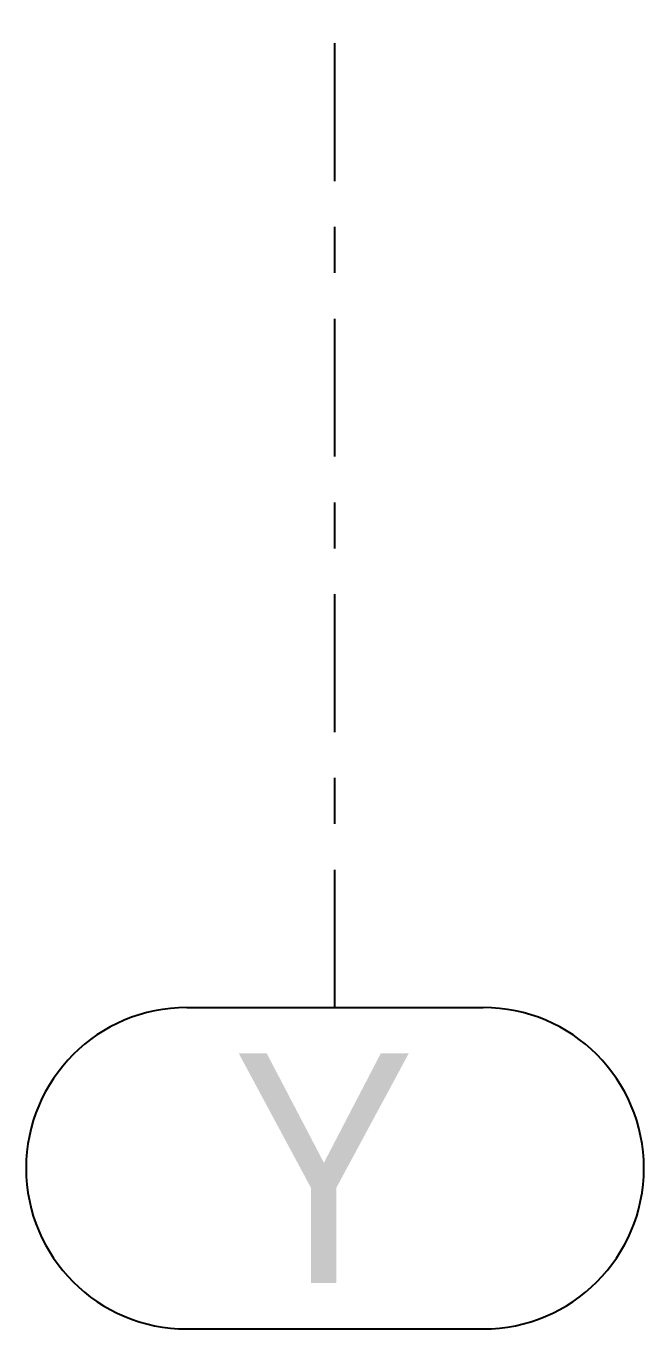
# Model space of a CAD drawing. Header units: millimetres. Extents: x 914 to 1731, y -85 to 465.
# Drawn here: x 970.32 to 983.77, y 336.39 to 364.77 of the extents above; entities that cross this region are included whole.
import ezdxf

# ---------------------------------------------------------------- set-up
doc = ezdxf.new("R2010")
doc.units = ezdxf.units.MM
doc.linetypes.add('XKITLINE00', pattern=[0])
doc.linetypes.add('XKITLINE03', pattern=[6, 3, -1, 1, -1])
doc.layers.add('S033M_GRID-STRUCT', color=1, linetype='Continuous', lineweight=0)
doc.styles.add('ARIAL_', font='arial.ttf')

msp = doc.modelspace()

# ---------------------------------------------------------------- linework, layer by layer
at = {"layer": 'S033M_GRID-STRUCT', "linetype": 'XKITLINE03', "lineweight": 25}
msp.add_line((977.048, 343.392), (977.048, 433.224), dxfattribs=at)
at = {"layer": 'S033M_GRID-STRUCT', "linetype": 'XKITLINE00', "lineweight": 25}
for p, q in [((973.824, 343.392), (980.272, 343.392)), ((973.824, 336.392), (980.272, 336.392))]:
    msp.add_line(p, q, dxfattribs=at)
for centre, start, end in [((973.824, 339.892), 90, 270), ((980.272, 339.892), 270, 90)]:
    msp.add_arc(centre, 3.5, start, end, dxfattribs=at)

# ---------------------------------------------------------------- texts
at = {"layer": 'S033M_GRID-STRUCT', "lineweight": 25, "style": 'ARIAL_', "width": 0.85}
msp.add_text('Y', height=5, dxfattribs=at).set_placement((974.824, 337.392))

doc.saveas('drawing.dxf')
